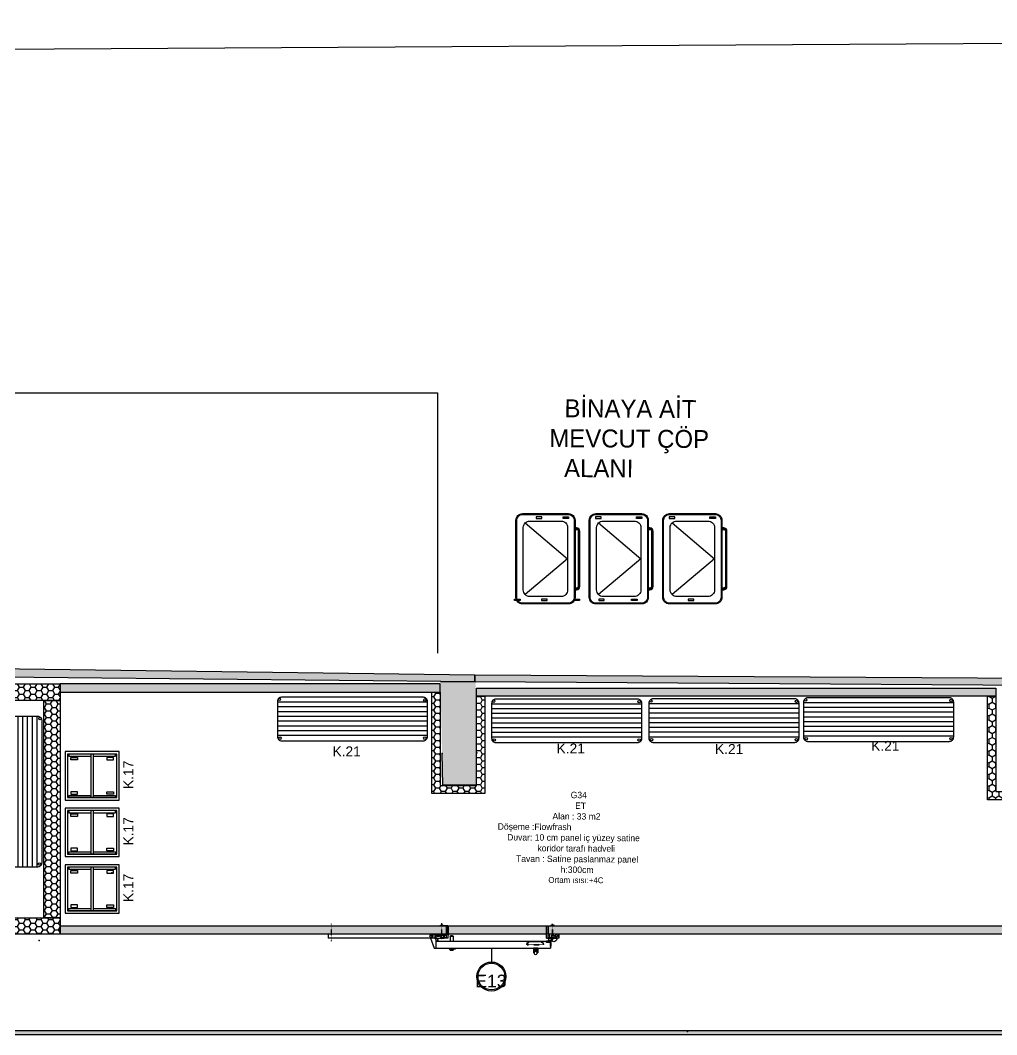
# Model space of a CAD drawing. Header units: millimetres. Extents: x 17474 to 44983, y -1049 to 14585.
# Drawn here: x 20661 to 21851, y 1548 to 2783 of the extents above; entities that cross this region are included whole.
import ezdxf

# ---------------------------------------------------------------- set-up
doc = ezdxf.new("R2010")
doc.units = ezdxf.units.MM
doc.linetypes.add('STRICHPUNKT', pattern=[1, 0.5, -0.25, 0, -0.25])
doc.linetypes.add('VERDECKT', pattern=[0.375, 0.25, -0.125])
for name, color, linetype in [('10 CM  SOĞUK ODA PANEL-PASLANMAZ KAPLAMA', 253, 'Continuous'), ('20 CM SOĞUK ODA PANEL- PASLANMAZ', 12, 'Continuous'), ('ACHSEN', 12, 'STRICHPUNKT'), ('BEMASSUNG', 9, 'Continuous'), ('DUVARIC', 254, 'Continuous'), ('KOLON', 2, 'Continuous'), ('Kıtc-041 İstif Rafı', 7, 'Continuous'), ('NOKTA', 7, 'Continuous'), ('S2000-001 Duvar', 6, 'Continuous'), ('S2000-002 Çizgi', 7, 'Continuous'), ('SOĞUK ODA KAPI', 42, 'Continuous'), ('TEFRIS-HAREKETLI_OGE', 54, 'Continuous'), ('TEXT03', 2, 'Continuous'), ('TXT-YOO', 7, 'Continuous'), ('UMRISS02', 1, 'Continuous'), ('UMRISS03', 2, 'Continuous'), ('UMRISS05', 3, 'Continuous'), ('VERDECKTE', 13, 'VERDECKT'), ('YAZI-1_OGE', 255, 'Continuous')]:
    doc.layers.add(name, color=color, linetype=linetype)
doc.layers.add('DÖŞEME', color=7, linetype='Continuous', lineweight=13, true_color=0x616161)
doc.layers.add('INT-ELE-1', color=7, linetype='Continuous', true_color=0x8f8f8f)
doc.styles.add('MEKAN', font='stylu.ttf', dxfattribs={"height": 13})
doc.styles.add('X_Roads$0$Standard', font='arial.ttf')
pattern_1 = [(44.669988, (-17068.903, -6479.164), (-3.5151114, 3.5558391), []), (44.669988, (-17065.373, -6479.1844), (-3.5151114, 3.5558391), [2.4, -1])]

# ---------------------------------------------------------------- blocks, each defined once
blk = doc.blocks.new('A$C4AF70ADA')
at = {"layer": 'Kıtc-041 İstif Rafı'}
for p, q in [((178, 53), (5, 53)), ((0, 48), (0, 5)), ((183, 47), (0, 47)), ((183, 41.2), (0, 41.2)), ((183, 5), (183, 48)), ((183, 35.4), (0, 35.4)), ((183, 29.6), (0, 29.6)), ((183, 23.8), (0, 23.8)), ((183, 18), (0, 18)), ((183, 12.2), (0, 12.2)), ((183, 6.4), (0, 6.4)), ((5, 0), (178, 0))]:
    blk.add_line(p, q, dxfattribs=at)
for centre in [(2.5, 50.5), (179.8, 49.8), (3.2, 3.2), (179.8, 3.2)]:
    blk.add_circle(centre, 1.5, dxfattribs=at)
for centre, start, end in [((5, 48), 89.5349, 180.4651), ((178, 48), 359.5349, 90.4651), ((5, 5), 179.5349, 270.4651), ((178, 5), 269.5349, 0.4651)]:
    blk.add_arc(centre, 4.96, start, end, dxfattribs=at)
blk = doc.blocks.new('A$C7A461B3E')
at = {"layer": 'S2000-002 Çizgi'}
for points in [[(0, 0), (59, 0), (59, 66), (0, 66)], [(3, 3), (56, 3), (56, 63), (3, 63)], [(7, 59), (7, 51), (10.1, 51), (10.1, 59)], [(52, 59), (52, 51), (48.9, 51), (48.9, 59)], [(3, 31.5), (56, 31.5), (56, 34.5), (3, 34.5)], [(7, 7), (7, 15), (10.1, 15), (10.1, 7)], [(52, 7), (52, 15), (48.9, 15), (48.9, 7)]]:
    blk.add_lwpolyline(points, close=True, dxfattribs=at)
for points in [[(5.6, 31.5), (5.6, 4.4), (3, 4.4), (3, 61.4), (5.6, 61.4), (5.6, 34.5)], [(53.4, 31.5), (53.4, 4.4), (56, 4.4), (56, 61.4), (53.4, 61.4), (53.4, 34.5)]]:
    blk.add_lwpolyline(points, dxfattribs=at)
blk = doc.blocks.new('ET KAPI KOD')
at = {"layer": 'YAZI-1_OGE', "color": 6}
blk.add_line((15252, 7120.6), (15252, 7137.6), dxfattribs=at)
for radius in [17.7, 16.3]:
    blk.add_circle((15252, 7155.3), radius, dxfattribs=at)
blk = doc.blocks.new('11')
at = {"layer": 'UMRISS05'}
for p, q in [((-32, 36), (18, 36)), ((-32, 36), (-32, -24)), ((-22, 36), (-22, -11)), ((-12, 36), (-12, -5)), ((-2, 36), (-2, -5)), ((8, 36), (8, -11)), ((18, 36), (18, -24)), ((-27, -24), (-32, -24)), ((13, -24), (18, -24))]:
    blk.add_line(p, q, dxfattribs=at)
blk.add_circle((-7, -24), 20, dxfattribs=at)
blk = doc.blocks.new('A$C304B054E')
at = {"layer": 'TEXT03'}
h = blk.add_hatch(dxfattribs=at)
h.set_pattern_fill('ANSI31', color=256, angle=-90, style=0)
h.set_pattern_definition([(225, (2402.35979, 1807.77767), (-0.088388348, 0.088388348), [])])
h.paths.add_polyline_path([(1318, 227, 0.16), (1293, 227)])
at = {"layer": 'ACHSEN'}
for p, q in [((76, 189), (76, 377)), ((1424, 183), (1424, 384)), ((2775, 374), (2775, 165)), ((76, 362), (76, 195)), ((76, 253), (76, 229)), ((1424, 253), (1424, 229))]:
    blk.add_line(p, q, dxfattribs=at)
at = {"layer": 'ACHSEN', "ltscale": 0.1}
for p, q in [((1559, 228), (1541, 228)), ((1550, 219), (1550, 237))]:
    blk.add_line(p, q, dxfattribs=at)
at = {"layer": 'ACHSEN'}
blk.add_lwpolyline([(1343, 248), (1350, 248), (1350, 201), (1343, 201)], close=True, dxfattribs=at)
at = {"layer": 'BEMASSUNG'}
for p, q in [((131, 350), (131, 250)), ((1371, 350), (1371, 250))]:
    blk.add_line(p, q, dxfattribs=at)
at = {"layer": 'TEXT03'}
for p, q in [((1335, 165), (1260, 165)), ((1325, 224), (1287, 224)), ((1287, 224), (1287, 165)), ((1322, 227), (1290, 227)), ((1322, 227), (1290, 227)), ((1325, 224), (1325, 165)), ((1340, 80), (1255, 80)), ((1255, 80), (1255, 75)), ((1340, 75), (1255, 75)), ((1335, 70), (1260, 70)), ((1325, 60), (1287, 60)), ((1287, 60), (1287, 58)), ((1325, 58), (1287, 58)), ((1323, 55), (1289, 55)), ((1325, 60), (1325, 58)), ((1340, 80), (1340, 75))]:
    blk.add_line(p, q, dxfattribs=at)
for centre, radius, start, end in [((1260, 160), 5, 90, 180), ((1290, 224), 3, 90, 180), ((1306, 189), 40.1, 71.8194, 108.1806), ((1322, 224), 3, 0, 90), ((1335, 160), 5, 0, 90), ((1260, 75), 5, 180, 270), ((1284, 65), 5.65, 297.764, 62.236), ((1291, 59), 4.5, 190.0611, 237.319), ((1327, 65), 5.65, 117.764, 242.236), ((1320, 59), 4.5, 302.681, 349.9389), ((1335, 75), 5, 270, 0)]:
    blk.add_arc(centre, radius, start, end, dxfattribs=at)
at = {"layer": 'UMRISS02'}
blk.add_line((93, 121), (108, 121), dxfattribs=at)
at = {"layer": 'UMRISS03'}
for p, q in [((0, 248), (0, 202)), ((0, 202), (0, 248)), ((2, 250), (135, 250)), ((147, 351), (50, 351)), ((50, 351), (50, 350)), ((147, 350), (50, 350)), ((54, 353), (98, 353)), ((54, 353), (54, 351)), ((54, 351), (99, 351)), ((65, 358), (66, 359)), ((65, 358), (87, 358)), ((86, 359), (87, 358)), ((99, 351), (99, 353)), ((135, 251), (147, 251)), ((135, 251), (135, 250)), ((135, 251), (135, 251)), ((135, 250), (148, 250)), ((144, 250), (147, 250)), ((149, 253), (149, 348)), ((150, 348), (150, 253)), ((150, 332), (150, 253)), ((150, 200), (150, 248)), ((1350, 348), (1350, 253)), ((1350, 202), (1350, 248)), ((1351, 253), (1351, 348)), ((1365, 250), (1352, 250)), ((1353, 351), (1450, 351)), ((1353, 350), (1450, 350)), ((1365, 251), (1353, 251)), ((1356, 250), (1353, 250)), ((1365, 251), (1365, 251)), ((1365, 251), (1365, 250)), ((1498, 250), (1365, 250)), ((1402, 351), (1402, 353)), ((1447, 353), (1402, 353)), ((1447, 351), (1402, 351)), ((1414, 359), (1413, 358)), ((1435, 358), (1413, 358)), ((1435, 358), (1434, 359)), ((1447, 353), (1447, 351)), ((1450, 351), (1450, 350)), ((1500, 248), (1500, 202)), ((1500, 202), (1500, 248)), ((2, 200), (89, 200)), ((2, 200), (102, 200)), ((2, 200), (3, 200)), ((16, 237), (16, 221)), ((18, 239), (44, 239)), ((44, 219), (18, 219)), ((46, 237), (46, 221)), ((61, 237), (61, 212)), ((63, 239), (87, 239)), ((63, 210), (87, 210)), ((81, 179), (81, 179)), ((98, 174), (82, 180)), ((99, 179), (83, 185)), ((150, 200), (88, 200)), ((89, 237), (89, 212)), ((97, 139), (100, 139)), ((97, 139), (97, 104)), ((98, 163), (98, 150)), ((98, 163), (115, 163)), ((98, 163), (115, 163)), ((98, 163), (98, 150)), ((100, 160), (108, 160)), ((100, 160), (108, 160)), ((100, 160), (100, 148)), ((100, 148), (100, 148)), ((101, 163), (101, 169)), ((103, 163), (117, 163)), ((104, 160), (118, 160)), ((106, 163), (106, 169)), ((106, 163), (117, 163)), ((109, 212), (109, 237)), ((111, 239), (125, 239)), ((111, 210), (128, 210)), ((114, 165), (115, 165)), ((117, 160), (115, 163)), ((118, 160), (118, 162)), ((121, 160), (121, 160)), ((125, 160), (125, 160)), ((127, 160), (127, 162)), ((128, 163), (142, 163)), ((128, 163), (142, 163)), ((128, 160), (130, 163)), ((129, 163), (147, 163)), ((130, 212), (130, 234)), ((130, 165), (131, 165)), ((130, 163), (149, 163)), ((137, 160), (131, 160)), ((136, 160), (151, 160)), ((151, 160), (151, 160)), ((395, 161), (179, 161)), ((1352, 200), (1412, 200)), ((1370, 212), (1370, 234)), ((1389, 210), (1372, 210)), ((1389, 239), (1375, 239)), ((1391, 212), (1391, 237)), ((1498, 200), (1398, 200)), ((1411, 237), (1411, 212)), ((1498, 200), (1411, 200)), ((1437, 239), (1413, 239)), ((1437, 210), (1413, 210)), ((1439, 237), (1439, 212)), ((1454, 237), (1454, 221)), ((1482, 239), (1456, 239)), ((1456, 219), (1482, 219)), ((1466, 160), (1467, 161)), ((1472, 164), (1468, 163)), ((1477, 204), (1476, 170)), ((1478, 204), (1480, 170)), ((1484, 237), (1484, 221)), ((1484, 164), (1488, 163)), ((1489, 160), (1489, 161)), ((1498, 200), (1497, 200)), ((1505, 193), (1500, 188)), ((1505, 193), (1500, 188)), ((1500, 188), (1500, 78)), ((1505, 193), (1505, 200)), ((1505, 193), (1505, 200)), ((1562, 200), (1520, 78)), ((97, 104), (100, 104)), ((1520, 78), (1500, 78))]:
    blk.add_line(p, q, dxfattribs=at)
at = {"layer": 'UMRISS03', "linetype": 'STRICHPUNKT'}
for p, q in [((1477, 204), (1477, 196)), ((1479, 204), (1479, 196))]:
    blk.add_line(p, q, dxfattribs=at)
at = {"layer": 'UMRISS03', "flags": 128}
for points in [[(81, 179), (81, 180), (81, 180), (81, 180), (80, 180), (80, 180), (80, 180), (80, 180), (80, 180)], [(82, 175), (82, 175), (82, 176), (83, 176), (83, 177), (83, 177), (83, 178), (82, 178), (82, 179), (82, 179), (82, 179), (81, 179)]]:
    blk.add_lwpolyline(points, dxfattribs=at)
at = {"layer": 'UMRISS03'}
for centre, radius, start, end in [((2, 248), 2, 90, 180), ((76, 314), 45, 104.7316, 120), ((76, 351), 13, 39.7021, 140.2979), ((76, 314), 45, 60, 75.2684), ((147, 348), 3, 0, 90), ((147, 348), 1.5, 0, 90), ((147, 253), 1.5, 270, 0), ((147, 253), 3, 270, 0), ((148, 248), 2, 0, 90), ((1353, 348), 3, 90, 180), ((1353, 253), 3, 180, 270), ((1352, 248), 2, 90, 180), ((1353, 348), 1.5, 90, 180), ((1353, 253), 1.5, 180, 270), ((1424, 314), 45, 104.7316, 120), ((1424, 351), 13, 39.7021, 140.2979), ((1424, 314), 45, 60, 75.2684), ((1498, 248), 2, 0, 90), ((2, 202), 2, 180, 270), ((18, 237), 2, 90, 180), ((18, 221), 2, 180, 270), ((63, 200), 43, 180, 318.0866), ((44, 237), 2, 0, 90), ((44, 221), 2, 270, 0), ((63, 237), 2, 90, 180), ((63, 212), 2, 180, 270), ((76, 225), 27.4, 246.6205, 293.3795), ((82, 184), 3.42, 223.9504, 244.5133), ((82, 180), 2.02, 132.0695, 168.2654), ((81, 181), 1.52, 217.9227, 258.3654), ((60, 200), 28, 317.518, 0.0451), ((87, 237), 2, 0, 90), ((87, 212), 2, 270, 0), ((96, 169), 5, 0, 70), ((100, 150), 2, 180, 284.4626), ((100, 150), 2, 180, 270), ((96, 169), 10, 0, 70), ((111, 237), 2, 90, 180), ((111, 212), 2, 180, 270), ((114, 162), 3, 90.4655, 170.4098), ((115, 168), 3, 270.4655, 351.4567), ((117, 162), 1, 0, 90), ((-218, 219), 340, 351.4567, 357.9851), ((123, 160), 2, 0, 180), ((122, 207), 0.75, 320.1906, 219.8094), ((122, 207), 0.25, 357.9851, 39.8094), ((123, 207), 0.25, 140.1906, 182.0149), ((463, 219), 340, 182.0149, 188.5433), ((125, 234), 5, 0, 90), ((130, 168), 3, 188.5433, 270), ((128, 162), 1, 90, 180), ((128, 212), 2, 270, 0), ((131, 162), 3, 9.5902, 89.5345), ((148, 202), 2, 270, 0), ((149, 160), 2.5, 0, 90), ((1352, 202), 2, 180, 270), ((1375, 234), 5, 90, 180), ((1372, 212), 2, 180, 270), ((1389, 237), 2, 0, 90), ((1389, 212), 2, 270, 0), ((1413, 237), 2, 90, 180), ((1413, 212), 2, 180, 270), ((1437, 237), 2, 0, 90), ((1437, 212), 2, 270, 0), ((1456, 237), 2, 90, 180), ((1456, 221), 2, 180, 270), ((1469, 161), 2, 108.4175, 168), ((1470, 170), 6, 288.4175, 357.2876), ((1478, 205), 0.75, 320.1906, 219.8094), ((1477, 204), 0.25, 357.9851, 39.8094), ((1479, 204), 0.25, 140.1906, 182.0149), ((1486, 170), 6, 182.7124, 251.5825), ((1482, 237), 2, 0, 90), ((1482, 221), 2, 270, 0), ((1487, 161), 2, 12, 71.5825), ((1498, 202), 2, 270, 0)]:
    blk.add_arc(centre, radius, start, end, dxfattribs=at)
at = {"layer": 'UMRISS03', "linetype": 'STRICHPUNKT'}
blk.add_arc((1478, 205), 1.05, 321.2647, 218.7353, dxfattribs=at)
at = {"layer": 'UMRISS03'}
for points, knots in [([(80, 182), (80, 181), (79, 181), (79, 180), (79, 180), (79, 180), (79, 180), (78, 179), (78, 179), (78, 179), (78, 178), (78, 178), (78, 178), (79, 178), (79, 177), (79, 177), (79, 177), (79, 177), (79, 176), (79, 176), (80, 176), (80, 175), (81, 175), (81, 175), (82, 175), (82, 175)], [0, 0, 0, 0, 0.125, 0.125, 0.1875, 0.1875, 0.25, 0.25, 0.3125, 0.3125, 0.375, 0.375, 0.4375, 0.4375, 0.5, 0.5, 0.5625, 0.5625, 0.625, 0.625, 0.75, 0.75, 0.875, 0.875, 1, 1, 1, 1]), ([(80, 182), (80, 182), (81, 183), (82, 184), (82, 185), (84, 187), (85, 189), (85, 191), (86, 192), (86, 193), (86, 193), (86, 194), (86, 195), (87, 197), (87, 198), (87, 200)], [0, 0, 0, 0, 0.125, 0.125, 0.25, 0.25, 0.5, 0.5, 0.625, 0.625, 0.6875, 0.6875, 0.75, 0.75, 1, 1, 1, 1]), ([(95, 171), (95, 171), (95, 171), (95, 171), (94, 172), (93, 172), (92, 172), (91, 172), (89, 173), (87, 173), (85, 174), (83, 174), (82, 175), (82, 175)], [0, 0, 0, 0, 0.050779, 0.152275, 0.250909, 0.349543, 0.451055, 0.552565, 0.651102, 0.749638, 0.851083, 0.952528, 1, 1, 1, 1])]:
    blk.add_open_spline(points, degree=3, knots=knots, dxfattribs=at)
at = {"layer": 'UMRISS05'}
for p, q in [((1499, 250), (2810, 250)), ((2810, 250), (2810, 200)), ((0, 200), (0, 202)), ((100, 200), (32, 200)), ((100, 160), (100, 80)), ((100, 160), (1500, 160)), ((120, 160), (100, 160)), ((100, 160), (108, 160)), ((120, 160), (100, 160)), ((100, 160), (108, 160)), ((120, 160), (100, 160)), ((151, 203), (151, 205)), ((178, 160), (179, 161)), ((178, 160), (179, 161)), ((396, 160), (395, 161)), ((1500, 200), (1500, 202)), ((1500, 200), (2810, 200)), ((1500, 160), (1500, 80)), ((1500, 80), (100, 80))]:
    blk.add_line(p, q, dxfattribs=at)
blk.add_arc((148, 203), 3, 270, 0, dxfattribs=at)
at = {"layer": 'VERDECKTE'}
for p, q in [((72, 186), (73, 188)), ((83, 185), (73, 188)), ((82, 180), (74, 183)), ((101, 97), (101, 163)), ((106, 163), (106, 97)), ((107, 156), (107, 156)), ((107, 156), (108, 156)), ((107, 156), (109, 152)), ((107, 151), (109, 148)), ((107, 152), (109, 152)), ((107, 152), (107, 151)), ((107, 148), (109, 148)), ((107, 148), (107, 148)), ((107, 148), (108, 145)), ((109, 159), (109, 157)), ((110, 144), (112, 144)), ((112, 159), (112, 152)), ((112, 147), (112, 144)), ((113, 151), (131, 151)), ((113, 148), (151, 148)), ((119, 152), (114, 159)), ((117, 159), (115, 160)), ((120, 152), (125, 152)), ((121, 156), (121, 160)), ((125, 156), (125, 160)), ((126, 152), (131, 159)), ((128, 159), (130, 160)), ((132, 159), (132, 152)), ((135, 159), (135, 151)), ((136, 151), (139, 151)), ((139, 152), (139, 151)), ((139, 152), (140, 152)), ((140, 152), (143, 151)), ((143, 152), (143, 151)), ((143, 152), (144, 152)), ((144, 152), (147, 151)), ((147, 152), (148, 152)), ((147, 152), (147, 151)), ((148, 152), (150, 151)), ((151, 149), (151, 148)), ((181, 159), (182, 154)), ((182, 159), (181, 159)), ((181, 155), (182, 154)), ((182, 160), (182, 159)), ((202, 154), (182, 154)), ((185, 134), (204, 149)), ((188, 130), (209, 148)), ((385, 161), (190, 161)), ((384, 125), (190, 125)), ((386, 130), (365, 148)), ((389, 134), (370, 149)), ((372, 154), (393, 154)), ((393, 160), (393, 159)), ((393, 159), (393, 154)), ((393, 159), (393, 159)), ((2103, 202), (2103, 200)), ((2110, 202), (2110, 200)), ((106, 97), (101, 97)), ((384, 120), (190, 120))]:
    blk.add_line(p, q, dxfattribs=at)
at = {"layer": 'VERDECKTE', "ltscale": 0.1}
for p, q in [((1570, 243), (1505, 243)), ((1505, 200), (1505, 243)), ((1562, 200), (1570, 223)), ((1570, 243), (1570, 223))]:
    blk.add_line(p, q, dxfattribs=at)
at = {"layer": 'VERDECKTE'}
for radius in [19, 7]:
    blk.add_circle((1550, 228), radius, dxfattribs=at)
for centre, radius, start, end in [((75, 185), 3, 161.2417, 250), ((108, 159), 1, 0, 90), ((108, 157), 0.5, 270, 0), ((110, 146), 2, 203.1986, 270), ((113, 159), 1, 90, 180), ((113, 152), 1, 180, 270), ((113, 147), 1, 90, 180), ((114, 159), 0.5, 77.0808, 217), ((117, 160), 1, 260, 0), ((120, 153), 1, 217, 270), ((123, 156), 2, 180, 0), ((125, 153), 1, 270, 323), ((128, 160), 1, 180, 280), ((131, 159), 0.5, 323, 102.9192), ((131, 159), 1, 0, 90), ((131, 152), 1, 270, 0), ((136, 159), 1, 90, 180), ((136, 151), 1, 180, 270), ((139, 151), 0.5, 270, 0), ((149, 149), 2, 0, 66.8014), ((190, 128), 8, 130.4238, 270), ((190, 128), 3, 130.4238, 270), ((202, 151), 3, 315, 90), ((203, 153), 8, 313.2038, 90), ((371, 153), 8, 90, 223.2038), ((372, 151), 3, 90, 225), ((384, 128), 8, 270, 49.5762), ((384, 128), 3, 270, 49.5762), ((1505, 201), 1.5, 270, 315), ((1550, 228), 8, 342.3382, 281.6046)]:
    blk.add_arc(centre, radius, start, end, dxfattribs=at)
at = {"layer": 'BEMASSUNG'}
blk.add_blockref('11', (289, 44), dxfattribs=at)

msp = doc.modelspace()

# ---------------------------------------------------------------- hatches: boundary and pattern name
at = {"layer": '10 CM  SOĞUK ODA PANEL-PASLANMAZ KAPLAMA'}
h = msp.add_hatch(dxfattribs=at)
h.set_pattern_fill('HONEY', color=256, scale=1.5, angle=-90)
h.set_pattern_definition([(270, (21429.117, 8478.8827), (4.124446, -7.14375), [4.7625, -9.525]), (30, (21429.117, 8478.8827), (4.124446, 7.14375), [4.7625, -9.525]), (330, (21429.117, 8478.8827), (8.248892, -2e-08), [-9.525, 4.7625])])
h.paths.add_polyline_path([(21172.5, 1975), (20709.5, 1975), (20709.5, 1965), (21172.5, 1965)])
h = msp.add_hatch(dxfattribs=at)
h.set_pattern_fill('HONEY', color=256, scale=1.5, angle=-180)
h.set_pattern_definition([(180, (-17068.903, -6479.164), (-7.14375, -4.12444597), [4.7625, -9.525]), (300, (-17068.903, -6479.164), (7.14375, -4.124446), [4.7625, -9.525]), (240, (-17068.903, -6479.164), (-2e-08, -8.24889196), [-9.525, 4.7625])])
h.paths.add_polyline_path([(21227, 1841.4), (21162.5, 1841.4), (21162.5, 1965), (21172.5, 1965), (21172.5, 1851.4), (21217, 1851.4), (21217, 1960), (21227, 1960)])
h = msp.add_hatch(dxfattribs=at)
h.set_pattern_fill('HONEY', color=256, scale=1.5, angle=-180)
h.set_pattern_definition([(180, (15566.7857, 14417.3115), (-7.14375, -4.124446), [4.7625, -9.525]), (300, (15566.7857, 14417.3115), (7.14375, -4.124446), [4.7625, -9.525]), (240, (15566.7857, 14417.3115), (-2e-08, -8.248892), [-9.525, 4.7625])])
h.paths.add_polyline_path([(21217, 1970), (21850, 1970), (21850, 1960), (21217, 1960)])
h = msp.add_hatch(dxfattribs=at)
h.set_pattern_fill('HONEY', color=256, scale=1.5, angle=-90)
h.set_pattern_definition([(270, (-17068.903, -6479.164), (4.12444597, -7.14375), [4.7625, -9.525]), (30, (-17068.903, -6479.164), (4.124446, 7.14375), [4.7625, -9.525]), (330, (-17068.903, -6479.164), (8.24889196, -2e-08), [-9.525, 4.7625])])
h.paths.add_polyline_path([(21850, 1960), (21850, 1843.9), (21895.8, 1843.9), (21895.8, 1833.9), (21839.9, 1833.9), (21839.9, 1960)])
h = msp.add_hatch(dxfattribs=at)
h.set_pattern_fill('HONEY', color=256, scale=1.5)
h.set_pattern_definition([(0, (10225.847, -4303.7885), (7.14375, 4.124446), [4.7625, -9.525]), (120, (10225.847, -4303.7885), (-7.14375, 4.124446), [4.7625, -9.525]), (60, (10225.847, -4303.7885), (2e-08, 8.248892), [-9.525, 4.7625])])
h.paths.add_polyline_path([(23005.5, 1670.4), (20709.5, 1670.2), (20709.5, 1680.2), (23005.5, 1680.4)])
at = {"layer": '20 CM SOĞUK ODA PANEL- PASLANMAZ'}
h = msp.add_hatch(dxfattribs=at)
h.set_pattern_fill('HONEY', color=256, scale=1.5)
h.set_pattern_definition([(0, (-11536.8635, 13276.0924), (7.14375, 4.12444597), [4.7625, -9.525]), (120, (-11536.8635, 13276.0924), (-7.14375, 4.124446), [4.7625, -9.525]), (60, (-11536.8635, 13276.0924), (2e-08, 8.24889196), [-9.525, 4.7625])])
h.paths.add_polyline_path([(20709.5, 1975), (20709.5, 1955), (20556.5, 1955), (20556.5, 1975)])
h = msp.add_hatch(dxfattribs=at)
h.set_pattern_fill('HONEY', color=256, scale=1.5)
h.set_pattern_definition([(0, (-11596.8635, 13276.388), (7.14375, 4.12444597), [4.7625, -9.525]), (120, (-11596.8635, 13276.388), (-7.14375, 4.124446), [4.7625, -9.525]), (60, (-11596.8635, 13276.388), (2e-08, 8.24889196), [-9.525, 4.7625])])
h.paths.add_polyline_path([(20689.5, 1955), (20709.5, 1955), (20709.5, 1690.2), (20689.5, 1690.2)])
h = msp.add_hatch(dxfattribs=at)
h.set_pattern_fill('HONEY', color=256, scale=1.5)
h.set_pattern_definition([(0, (-11536.8635, 13236.388), (7.14375, 4.12444597), [4.7625, -9.525]), (120, (-11536.8635, 13236.388), (-7.14375, 4.124446), [4.7625, -9.525]), (60, (-11536.8635, 13236.388), (2e-08, 8.24889196), [-9.525, 4.7625])])
h.paths.add_polyline_path([(20709.5, 1690.2), (20709.5, 1670.2), (20339.7, 1670.2), (20339.7, 1690.2)])
at = {"layer": 'DUVARIC'}
h = msp.add_hatch(dxfattribs=at)
h.set_pattern_fill('JIS_STN_2.5', color=256, scale=2, angle=-0.33)
h.set_pattern_definition(pattern_1)
h.paths.add_polyline_path([(20536.5, 1960), (20536.5, 1994.9), (21215, 1986), (21215, 1977.5), (20553.2, 1983.9), (20553.5, 1960)])
h = msp.add_hatch(dxfattribs=at)
h.set_pattern_fill('JIS_STN_2.5', color=256, scale=2, angle=-0.33)
h.set_pattern_definition(pattern_1)
h.paths.add_polyline_path([(21215, 1986), (21895.8, 1982.2), (21895.8, 1973.1), (21215, 1977.5)])
edge = h.paths.add_edge_path(flags=17)
edge.add_line((21215, 1986), (21895.8, 1982.2))
at = {"layer": 'DÖŞEME'}
h = msp.add_hatch(color=59, dxfattribs=at)
h.dxf.hatch_style = 1
h.set_gradient(color1=(71, 72, 71), color2=(92, 102, 92), tint=1)
h.paths.add_polyline_path([(18816.6, 1552.7), (22985, 1552.7), (22985, 1547.7), (18816.6, 1547.7)])
at = {"layer": 'KOLON'}
h = msp.add_hatch(color=250, dxfattribs=at)
h.dxf.hatch_style = 1
h.set_gradient(color1=(51, 51, 51), color2=(91, 91, 91), tint=1)
h.paths.add_polyline_path([(21173.1, 1977.9), (21215.9, 1977.5), (21216.8, 1851.7), (21175.7, 1851.8)])
edge = h.paths.add_edge_path(flags=17)
edge.add_line((21174.9, 1890.3), (21173.1, 1977.9))

# ---------------------------------------------------------------- linework, layer by layer
at = {"color": 252, "true_color": 0x969696}
msp.add_line((17473.9, 2729.6), (26667.5, 2783.5), dxfattribs=at)
msp.add_lwpolyline([(19798, 2329.6), (19798, 2329.6), (21169.5, 2329.6), (21169.5, 2012.6)])
at = {"layer": '10 CM  SOĞUK ODA PANEL-PASLANMAZ KAPLAMA'}
for points in [[(21172.5, 1975), (20709.5, 1975), (20709.5, 1965), (21172.5, 1965), (21172.5, 1975)], [(21217, 1970), (21850, 1970), (21850, 1960), (21217, 1960), (21217, 1970)], [(21850, 1960), (21850, 1843.9), (21895.8, 1843.9), (21895.8, 1833.9), (21839.9, 1833.9), (21839.9, 1960), (21850, 1960)], [(23005.5, 1670.4), (20709.5, 1670.2), (20709.5, 1680.2), (23005.5, 1680.4), (23005.5, 1670.4)]]:
    msp.add_lwpolyline(points, dxfattribs=at)
msp.add_lwpolyline([(21227, 1841.4), (21162.5, 1841.4), (21162.5, 1965), (21172.5, 1965), (21172.5, 1851.4), (21217, 1851.4), (21217, 1960), (21227, 1960)], close=True, dxfattribs=at)
at = {"layer": '20 CM SOĞUK ODA PANEL- PASLANMAZ'}
for points in [[(20709.5, 1975), (20709.5, 1955), (20556.5, 1955), (20556.5, 1975)], [(20689.5, 1955), (20709.5, 1955), (20709.5, 1690.2), (20689.5, 1690.2)], [(20709.5, 1690.2), (20709.5, 1670.2), (20339.7, 1670.2), (20339.7, 1690.2)]]:
    msp.add_lwpolyline(points, close=True, dxfattribs=at)
at = {"layer": 'DUVARIC', "color": 3}
msp.add_line((21173.1, 1977.9), (21215.9, 1977.5), dxfattribs=at)
at = {"layer": 'DUVARIC'}
msp.add_lwpolyline([(20536.5, 1960), (20536.5, 1994.9), (21215, 1986), (21215, 1977.5), (20553.2, 1983.9), (20553.5, 1960), (20536.5, 1960)], dxfattribs=at)
msp.add_lwpolyline([(21215, 1986), (21895.8, 1982.2), (21895.8, 1973.1), (21215, 1977.5)], close=True, dxfattribs=at)
at = {"layer": 'INT-ELE-1'}
msp.add_lwpolyline([(18816.6, 1552.7), (22985, 1552.7), (22985, 1547.7), (18816.6, 1547.7)], close=True, dxfattribs=at)
at = {"layer": 'KOLON', "color": 3}
for p, q in [((21175.7, 1851.8), (21174.9, 1890.3)), ((21186.8, 1851.8), (21175.7, 1851.8)), ((21206.3, 1851.7), (21186.8, 1851.8)), ((21216.8, 1851.7), (21206.3, 1851.7))]:
    msp.add_line(p, q, dxfattribs=at)
at = {"layer": 'NOKTA', "color": 3}
for p in [(21217.4, 1891), (21174.9, 1890.3), (20772.3, 1745), (20683.9, 1662.7), (21474.1, 1551.5)]:
    msp.add_point(p, dxfattribs=at)
at = {"layer": 'TEFRIS-HAREKETLI_OGE'}
for p, q in [((21276.4, 2171.2), (21328, 2127.5)), ((21365.7, 2171.2), (21417.3, 2127.5)), ((21455.3, 2171.2), (21507, 2127.5)), ((21328, 2127.5), (21276.4, 2083.8)), ((21417.3, 2127.5), (21365.7, 2083.8)), ((21507, 2127.5), (21455.3, 2083.8))]:
    msp.add_line(p, q, dxfattribs=at)
for points in [[(21273, 2182.5), (21329, 2182.5, -0.414214), (21337, 2174.5), (21337, 2080.5, -0.414214), (21329, 2072.5), (21273, 2072.5, -0.414214), (21265, 2080.5), (21265, 2174.5, -0.414214)], [(21273, 2181.5), (21329, 2181.5, -0.414214), (21336, 2174.5), (21336, 2080.5, -0.414214), (21329, 2073.5), (21273, 2073.5, -0.414214), (21266, 2080.5), (21266, 2174.5, -0.414214)], [(21362.3, 2182.5), (21418.3, 2182.5, -0.414214), (21426.3, 2174.5), (21426.3, 2080.5, -0.414214), (21418.3, 2072.5), (21362.3, 2072.5, -0.414214), (21354.3, 2080.5), (21354.3, 2174.5, -0.414214)], [(21362.3, 2181.5), (21418.3, 2181.5, -0.414214), (21425.3, 2174.5), (21425.3, 2080.5, -0.414214), (21418.3, 2073.5), (21362.3, 2073.5, -0.414214), (21355.3, 2080.5), (21355.3, 2174.5, -0.414214)], [(21452, 2182.5), (21508, 2182.5, -0.414214), (21516, 2174.5), (21516, 2080.5, -0.414214), (21508, 2072.5), (21452, 2072.5, -0.414214), (21444, 2080.5), (21444, 2174.5, -0.414214)], [(21452, 2181.5), (21508, 2181.5, -0.414214), (21515, 2174.5), (21515, 2080.5, -0.414214), (21508, 2073.5), (21452, 2073.5, -0.414214), (21445, 2080.5), (21445, 2174.5, -0.414214)], [(21282, 2173.5), (21320, 2173.5, -0.414214), (21328, 2165.5), (21328, 2089.5, -0.414214), (21320, 2081.5), (21282, 2081.5, -0.414214), (21274, 2089.5), (21274, 2165.5, -0.414214)], [(21337, 2163.2), (21338.9, 2163.2, -0.414214), (21340.9, 2161.2), (21340.9, 2093.8, -0.414214), (21338.9, 2091.8), (21337, 2091.8), (21337, 2089.8), (21338.9, 2089.8, 0.414214), (21342.9, 2093.8), (21342.9, 2161.2, 0.414214), (21338.9, 2165.2), (21337, 2165.2)], [(21371.3, 2173.5), (21409.3, 2173.5, -0.414214), (21417.3, 2165.5), (21417.3, 2089.5, -0.414214), (21409.3, 2081.5), (21371.3, 2081.5, -0.414214), (21363.3, 2089.5), (21363.3, 2165.5, -0.414214)], [(21426.3, 2163.2), (21428.2, 2163.2, -0.414214), (21430.2, 2161.2), (21430.2, 2093.8, -0.414214), (21428.2, 2091.8), (21426.3, 2091.8), (21426.3, 2089.8), (21428.2, 2089.8, 0.414214), (21432.2, 2093.8), (21432.2, 2161.2, 0.414214), (21428.2, 2165.2), (21426.3, 2165.2)], [(21461, 2173.5), (21499, 2173.5, -0.414214), (21507, 2165.5), (21507, 2089.5, -0.414214), (21499, 2081.5), (21461, 2081.5, -0.414214), (21453, 2089.5), (21453, 2165.5, -0.414214)], [(21516.3, 2163.2), (21518.2, 2163.2, -0.414214), (21520.2, 2161.2), (21520.2, 2093.8, -0.414214), (21518.2, 2091.8), (21516.3, 2091.8), (21516.3, 2089.8), (21518.2, 2089.8, 0.414214), (21522.2, 2093.8), (21522.2, 2161.2, 0.414214), (21518.2, 2165.2), (21516.3, 2165.2)]]:
    msp.add_lwpolyline(points, format="xyb", close=True, dxfattribs=at)
for points in [[(21289.7, 2178.5), (21289.7, 2176.7), (21296.4, 2176.7), (21296.4, 2178.5)], [(21329.2, 2178.5), (21329.2, 2176.7), (21322.5, 2176.7), (21322.5, 2178.5)], [(21362.1, 2178.5), (21362.1, 2176.7), (21368.9, 2176.7), (21368.9, 2178.5)], [(21418.5, 2178.5), (21418.5, 2176.7), (21411.8, 2176.7), (21411.8, 2178.5)], [(21451.8, 2178.5), (21451.8, 2176.7), (21458.5, 2176.7), (21458.5, 2178.5)], [(21508.2, 2178.5), (21508.2, 2176.7), (21501.4, 2176.7), (21501.4, 2178.5)], [(21263.3, 2076.5), (21263.3, 2078.3), (21270, 2078.3), (21270, 2076.5)], [(21302.9, 2076.5), (21302.9, 2078.3), (21296.1, 2078.3), (21296.1, 2076.5)], [(21335.8, 2076.5), (21335.8, 2078.3), (21342.5, 2078.3), (21342.5, 2076.5)], [(21372.6, 2076.5), (21372.6, 2078.3), (21365.9, 2078.3), (21365.9, 2076.5)], [(21405.9, 2076.5), (21405.9, 2078.3), (21412.6, 2078.3), (21412.6, 2076.5)], [(21481.8, 2076.5), (21481.8, 2078.3), (21475, 2078.3), (21475, 2076.5)]]:
    msp.add_lwpolyline(points, close=True, dxfattribs=at)
for points in [[(21337, 2164.2), (21338.9, 2164.2, -0.414214), (21341.9, 2161.2), (21341.9, 2093.8, -0.414214), (21338.9, 2090.8), (21337, 2090.8)], [(21426.3, 2164.2), (21428.2, 2164.2, -0.414214), (21431.2, 2161.2), (21431.2, 2093.8, -0.414214), (21428.2, 2090.8), (21426.3, 2090.8)], [(21516.3, 2164.2), (21518.2, 2164.2, -0.414214), (21521.2, 2161.2), (21521.2, 2093.8, -0.414214), (21518.2, 2090.8), (21516.3, 2090.8)]]:
    msp.add_lwpolyline(points, format="xyb", dxfattribs=at)

# ---------------------------------------------------------------- block references
at = {"layer": 'DÖŞEME', "rotation": 180}
msp.add_blockref('ET KAPI KOD', (36487.1, 8773.9), dxfattribs=at)
at = {"layer": 'Kıtc-041 İstif Rafı'}
for p in [(20974.2, 1905.8), (21235.4, 1903.6), (21427, 1903.9), (21615.5, 1905.1)]:
    msp.add_blockref('A$C4AF70ADA', p, dxfattribs=at)
at = {"layer": 'Kıtc-041 İstif Rafı', "rotation": 270}
msp.add_blockref('A$C4AF70ADA', (20634.5, 1935.4), dxfattribs=at)
at = {"layer": 'S2000-002 Çizgi', "rotation": 89.99999999999999}
for p in [(20781.5, 1833.6), (20781.5, 1764.8), (20781.5, 1695.8)]:
    msp.add_blockref('A$C7A461B3E', p, dxfattribs=at)
at = {"layer": 'SOĞUK ODA KAPI', "xscale": -0.1, "yscale": 0.1, "zscale": 0.1}
msp.add_blockref('A$C304B054E', (21317.2, 1645.3), dxfattribs=at)

# ---------------------------------------------------------------- texts
at = {"color": 252, "true_color": 0x969696, "insert": (21273.6, 2322.1), "char_height": 34.944, "width": 262.023, "attachment_point": 1, "rotation": 359.6197, "style": 'MEKAN'}
msp.add_mtext('\\pi50.67051;{\\H0.625x;BİNAYA AİT  \\P\\pi32.35593;MEVCUT ÇÖP \\P\\pi91.62451;ALANI}  \\P\\pi122.33961; \\P\\pi104.99551;   ', dxfattribs=at)
at = {"layer": 'S2000-001 Duvar', "char_height": 12, "attachment_point": 1, "style": 'X_Roads$0$Standard'}
for insert in [(21697.9, 1905.6), (21041.4, 1898.9), (21314.5, 1902.4), (21507.6, 1901.8)]:
    msp.add_mtext_dynamic_manual_height_columns('{\\C0;K.21}', width=300.468, gutter_width=50, heights=[24], dxfattribs=dict(at, insert=insert))
at = {"layer": 'S2000-002 Çizgi', "color": 0, "char_height": 12, "attachment_point": 1, "rotation": 90, "style": 'X_Roads$0$Standard'}
for insert in [(20786.6, 1847.1), (20786.6, 1778.2), (20786.6, 1709.3)]:
    msp.add_mtext_dynamic_manual_height_columns('{\\C256;K.17}', width=300.468, gutter_width=50, heights=[0], dxfattribs=dict(at, insert=insert))
at = {"layer": 'TXT-YOO', "style": 'MEKAN'}
for s, insert, char_height, width, attachment_point, rotation in [('\\pi88.64644;G34\\P\\pi94.1881;ET  \\P\\pi66.63685;Alan : 33 m2\\P\\pi0;Döşeme :Flowfrash\\P\\pi11.56291;Duvar: 10 cm panel iç yüzey satine \\P\\pi48.59578;koridor tarafı hadveli\\P\\pi22.59483;Tavan : Satine paslanmaz panel \\P\\pi77.02924;h:300cm \\P\\pi62.11069;{\\H0.91575x;\\C14;\\c173;Ortam ısısı:+4C\\H1.5x;\\P\\pi97.7769;} \\P\\pi93.90545;   ', (21243.1, 1844.3), 7.8, 199.425, 1, 359.6197), ('\\pi140.88152;{\\f@Arial Unicode MS|b0|i0|c162|p34;\\H0.625x;E13}  \\P\\pi152.64709; \\P\\pi140.50622;   ', (21075.2, 1528.8), 24.461, 317.435, 7, 0.3803)]:
    msp.add_mtext(s, dxfattribs=dict(at, insert=insert, char_height=char_height, width=width, attachment_point=attachment_point, rotation=rotation))

doc.saveas('drawing.dxf')
